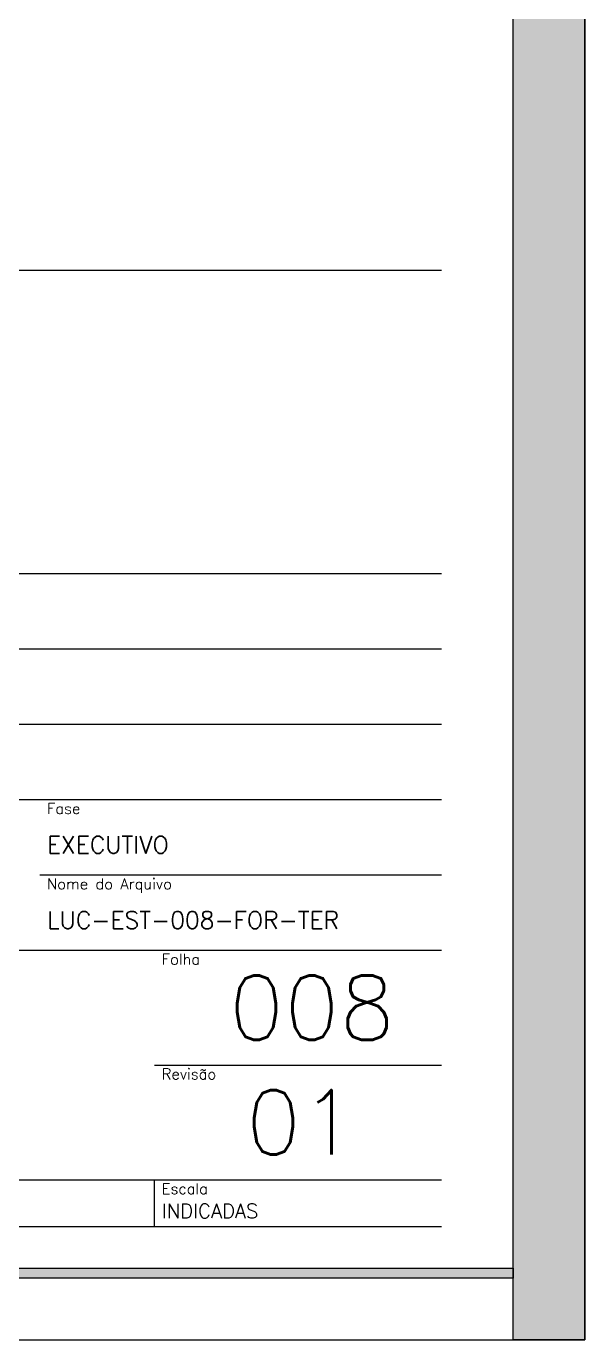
# Model space of a CAD drawing. Extents: x -9640 to 3028, y -572 to 5735.
# Drawn here: x 2444 to 3028, y -572 to 801 of the extents above; entities that cross this region are included whole.
import ezdxf

# ---------------------------------------------------------------- set-up
doc = ezdxf.new("R2010")
doc.units = 0
doc.header["$LTSCALE"] = 100
doc.header["$MEASUREMENT"] = 0
doc.layers.get('0').update_dxf_attribs({"color": 245, "linetype": 'CONTINUOUS'})
for name, color, linetype in [('235', 7, 'CONTINUOUS'), ('TEX1', 7, 'CONTINUOUS'), ('TEX2', 7, 'CONTINUOUS')]:
    doc.layers.add(name, color=color, linetype=linetype)
doc.styles.get("Standard").update_dxf_attribs({"font": 'ROMANS.SHX'})

msp = doc.modelspace()

# ---------------------------------------------------------------- linework, layer by layer
for p, q in [((1715.424399, 546.159286), (2877.924399, 546.159286)), ((1715.424399, 228.909286), (2877.924399, 228.909286)), ((1715.424399, 150.159286), (2877.924399, 150.159286)), ((1715.424399, 71.409286), (2877.924399, 71.409286)), ((1715.424399, -7.340714), (2877.924399, -7.340714)), ((2457.924399, -86.090714), (2877.924399, -86.090714)), ((1715.424399, -164.840714), (2877.924399, -164.840714)), ((2577.924399, -284.840714), (2877.924399, -284.840714)), ((1715.424399, -404.840714), (2877.924399, -404.840714)), ((2577.924399, -453.590714), (2577.924399, -404.840714)), ((1715.424399, -453.590714), (2877.924399, -453.590714))]:
    msp.add_line(p, q)
for points in [[(-9639.575601, -572.090714), (3027.924399, -572.090714), (3027.924399, 5735.409286), (-9639.575601, 5735.409286), (-9639.575601, -572.090714)], [(2952.924399, 5735.409286), (3027.924399, 5735.409286), (3027.924399, -572.090714), (2952.924399, -572.090714), (2952.924399, 5735.409286)], [(2952.924399, -497.090714), (2952.924399, -507.590714), (-9462.575601, -507.590714), (-9462.575601, 5670.909286), (2952.924399, 5670.909286), (2952.924399, 5660.409286), (-9452.075601, 5660.409286), (-9452.075601, -497.090714), (2952.924399, -497.090714)], [(-9452.075601, -497.090714), (2952.924399, -497.090714), (2952.924399, 5660.409286), (-9452.075601, 5660.409286), (-9452.075601, -497.090714)]]:
    msp.add_lwpolyline(points)
for points in [[(2952.924399, -507.590714), (-9462.575601, -507.590714), (-9452.075601, -497.090714)], [(2952.924399, -507.590714), (-9452.075601, -497.090714), (2952.924399, -497.090714)]]:
    msp.add_solid(points)
at = {"layer": '235'}
for points in [[(2952.924399, 5735.409286), (3027.924399, 5735.409286), (3027.924399, -572.090714)], [(2952.924399, 5735.409286), (3027.924399, -572.090714), (3027.924399, -572.090714)], [(2952.924399, 5735.409286), (3027.924399, -572.090714), (2952.924399, -572.090714)], [(2952.924399, 5735.409286), (2952.924399, -572.090714), (2952.924399, -572.090714)], [(2952.924399, 5735.409286), (2952.924399, -572.090714), (2952.924399, 5735.409286)]]:
    msp.add_solid(points, dxfattribs=at)

# ---------------------------------------------------------------- texts
at = {"layer": 'TEX1'}
for s, height, p in [('Fase', 11.25, (2465.424399, -22.340714)), ('EXECUTIVO', 18, (2465.424399, -63.590714)), ('Nome do Arquivo', 11.25, (2465.424399, -101.090714)), ('LUC-EST-008-FOR-TER', 18, (2465.424399, -142.340714)), ('Folha', 11.25, (2585.424399, -179.840714)), ('Revisão', 11.25, (2585.424399, -299.840714)), ('Escala', 11.25, (2585.424399, -419.840714)), ('INDICADAS', 15, (2585.366108, -444.882439))]:
    msp.add_text(s, height=height, dxfattribs=at).set_placement(p)
at = {"layer": 'TEX2'}
for s, p in [('008', (2655.60297, -258.590714)), ('01', (2673.281542, -378.590714))]:
    msp.add_text(s, height=67.5, dxfattribs=at).set_placement(p)

doc.saveas('drawing.dxf')
